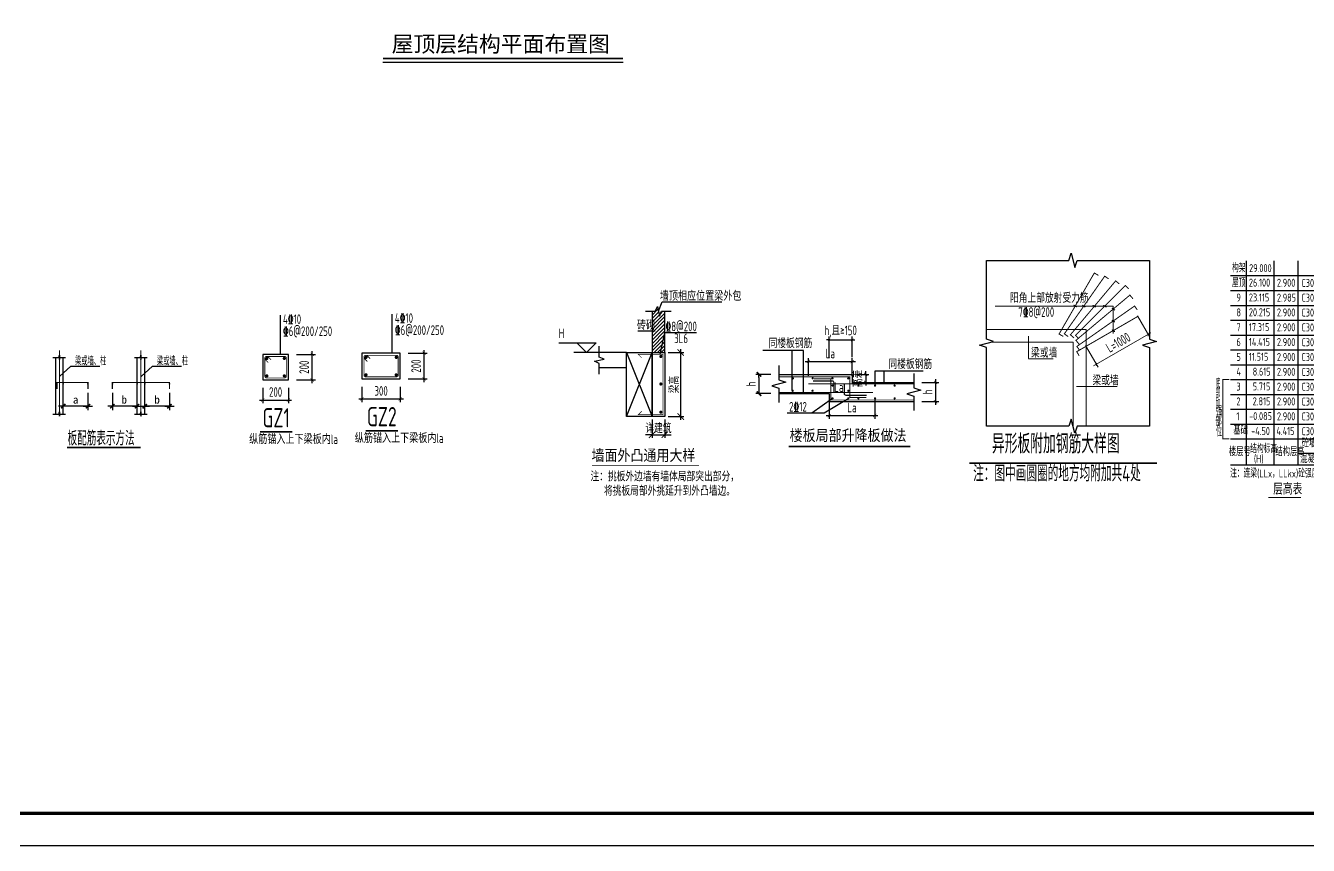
# Model space of a CAD drawing. Extents: x 826826 to 1642106, y -156213 to 399140.
# Drawn here: x 1295070 to 1335154, y -49264 to -23656 of the extents above; entities that cross this region are included whole.
import ezdxf
from ezdxf.enums import TextEntityAlignment as Align

# ---------------------------------------------------------------- set-up
doc = ezdxf.new("R2010")
doc.units = 0
doc.header["$LTSCALE"] = 1000
doc.linetypes.add('DOTE', pattern=[2.42, 2, -0.2, 0.02, -0.2])
doc.layers.get('0').update_dxf_attribs({"linetype": 'CONTINUOUS'})
doc.layers.get('DEFPOINTS').update_dxf_attribs({"linetype": 'CONTINUOUS'})
for name, color, linetype, lineweight in [('+公共字体', 7, 'CONTINUOUS', 20), ('+图名', 243, 'CONTINUOUS', 20), ('+混凝土墙', 3, 'CONTINUOUS', 20), ('7549', 9, 'CONTINUOUS', 18), ('DOTE', 251, 'DOTE', 9), ('Z-详图标注', 3, 'CONTINUOUS', 18), ('查找字符', 1, 'CONTINUOUS', 18)]:
    doc.layers.add(name, color=color, linetype=linetype, lineweight=lineweight)
for name, color, linetype in [('-TK', 7, 'CONTINUOUS'), ('DIM', 2, 'CONTINUOUS'), ('FLOOR_UP_REIN', 13, 'CONTINUOUS'), ('GJ', 5, 'CONTINUOUS'), ('LINK', 6, 'CONTINUOUS'), ('OUTLINE', 2, 'CONTINUOUS'), ('REIN', 6, 'CONTINUOUS'), ('S-0-TEXT', 7, 'CONTINUOUS'), ('S-B表格', 2, 'CONTINUOUS'), ('S-DETLCW-LINE1-pdx', 7, 'CONTINUOUS'), ('S-DETLCW-TEXT', 7, 'CONTINUOUS'), ('S-DETLS-HATCH', 251, 'CONTINUOUS'), ('S-DETLS-TEXT', 7, 'CONTINUOUS'), ('S-X详图实线', 4, 'CONTINUOUS'), ('S-X详图标注', 3, 'CONTINUOUS'), ('S-X详图钢筋', 6, 'CONTINUOUS'), ('S-大样-砼线', 7, 'CONTINUOUS'), ('S-引出线', 40, 'CONTINUOUS'), ('S-文字', 7, 'CONTINUOUS'), ('TEXT', 2, 'CONTINUOUS'), ('THIN', 7, 'CONTINUOUS'), ('大样线', 40, 'CONTINUOUS'), ('悬梁', 4, 'CONTINUOUS'), ('空调洞口标注', 130, 'CONTINUOUS'), ('说明文字', 7, 'CONTINUOUS')]:
    doc.layers.add(name, color=color, linetype=linetype)
doc.styles.add('-宋体', font='', dxfattribs={"width": 0.7, "height": 300, "bigfont": '宋体.TTF'})
doc.styles.add('10', font='', dxfattribs={"width": 0.7, "height": 300})
doc.styles.add('BW_Rein', font='Tssdeng.shx', dxfattribs={"width": 0.7, "bigfont": 'hztxt.shx'})
doc.styles.add('hzst', font='', dxfattribs={"width": 0.7})
doc.styles.add('TSSD_DIMENSION', font='Tssdeng.shx', dxfattribs={"width": 0.7, "bigfont": 'tssdchn.shx'})
doc.styles.add('TSSD_Label', font='Tssdeng.shx', dxfattribs={"width": 0.7, "bigfont": 'hztxt.shx'})
doc.styles.add('TSSD_Norm', font='Tssdeng.shx', dxfattribs={"bigfont": 'tssdchn.shx'})
doc.styles.add('TSSD_REIN', font='tssdeng.shx', dxfattribs={"width": 0.7, "height": 300, "bigfont": 'tssdchn.shx'})
doc.styles.get('-宋体').set_extended_font_data('SimSun')
doc.styles.get('10').set_extended_font_data('SimSun')
doc.styles.get('hzst').set_extended_font_data('SimSun')
doc.dimstyles.new('25-100', dxfattribs={"dimscale": 100, "dimtxt": 3, "dimasz": 2, "dimexe": 1, "dimexo": 1, "dimgap": 0.5, "dimtad": 1, "dimdec": 0, "dimlfac": 0.25, "dimdsep": 46, "dimtxsty": 'TSSD_REIN', "dimblk1": 'ARCHTICK', "dimblk2": 'ARCHTICK', "dimsah": 1, "dimcen": 2.5, "dimdle": 1, "dimclrd": 256, "dimclre": 256, "dimclrt": 7, "dimadec": 0, "dimazin": 0, "dimtfac": 1, "dimtdec": 0, "dimtix": 1, "dimtmove": 2, "dimatfit": 3, "dimldrblk": 'ARCHTICK', "dimfxl": 0, "dimtolj": 1, "dimtzin": 0, "dimlwd": -1, "dimlwe": -1, "dimarcsym": 0})
doc.dimstyles.new('TSSD_100_100$0', dxfattribs={"dimtxt": 300, "dimasz": 80, "dimexe": 100, "dimexo": 250, "dimgap": 100, "dimtad": 1, "dimdec": 0, "dimzin": 0, "dimdsep": 46, "dimtxsty": 'TSSD_DIMENSION', "dimblk": 'ARCHTICK', "dimcen": 0, "dimdle": 100, "dimclrd": 3, "dimclre": 3, "dimclrt": 7, "dimadec": 0, "dimazin": 0, "dimtfac": 1, "dimtdec": 0, "dimtix": 1, "dimtmove": 2, "dimatfit": 3, "dimldrblk": 'ARCHTICK', "dimfxl": 0, "dimtolj": 1, "dimtzin": 0, "dimarcsym": 0})
doc.dimstyles.new('TSSD_20_100', dxfattribs={"dimtxt": 300, "dimasz": 100, "dimexe": 100, "dimexo": 250, "dimgap": 100, "dimtad": 1, "dimdec": 0, "dimlfac": 0.2, "dimzin": 0, "dimdsep": 46, "dimtxsty": 'TSSD_DIMENSION', "dimblk": 'ARCHTICK', "dimcen": 0, "dimdle": 100, "dimclrt": 7, "dimadec": 0, "dimazin": 0, "dimtfac": 1, "dimtdec": 0, "dimtix": 1, "dimtmove": 2, "dimatfit": 3, "dimldrblk": 'ARCHTICK', "dimfxl": 0, "dimtolj": 1, "dimtzin": 0, "dimarcsym": 0})
doc.dimstyles.new('TSSD_25_100', dxfattribs={"dimtxt": 300, "dimasz": 100, "dimexe": 100, "dimexo": 250, "dimgap": 100, "dimtad": 1, "dimdec": 0, "dimlfac": 0.25, "dimzin": 0, "dimdsep": 46, "dimtxsty": 'TSSD_DIMENSION', "dimblk": 'ARCHTICK', "dimcen": 0, "dimdle": 100, "dimclrt": 7, "dimadec": 0, "dimazin": 0, "dimtfac": 1, "dimtdec": 0, "dimtix": 1, "dimtmove": 2, "dimatfit": 3, "dimldrblk": 'ARCHTICK', "dimfxl": 0, "dimtolj": 1, "dimtzin": 0, "dimarcsym": 0})

# ---------------------------------------------------------------- blocks, each defined once
blk = doc.blocks.new('B20200424131938')
at = {"layer": '7549', "const_width": 40}
blk.add_lwpolyline([(417, 3688), (217, 3688), (217, 1834), (417, 1834)], dxfattribs=at)
at = {"layer": 'S-0-TEXT'}
blk.add_lwpolyline([(1641, 0, 27, 27, 0), (2658, 0, 0, 0, 0)], format="xyseb", dxfattribs=at)
at = {"layer": 'S-B表格'}
for p, q in [((952, 1021), (952, 7396)), ((1817, 1021), (1817, 7396)), ((2567, 1021), (2567, 7396)), ((3167, 1385), (3167, 7396)), ((452, 6932), (3167, 6932)), ((452, 6932), (3167, 6932)), ((3167, 6932), (3298, 6932)), ((3167, 6932), (3298, 6932)), ((3167, 6932), (3298, 6932)), ((3731, 6932), (3862, 6932)), ((3731, 6932), (3862, 6932)), ((3731, 6932), (3862, 6932)), ((452, 6469), (3167, 6469)), ((452, 6469), (3167, 6469)), ((3167, 6469), (3298, 6469)), ((3167, 6469), (3298, 6469)), ((3167, 6469), (3298, 6469)), ((3731, 6469), (3862, 6469)), ((3731, 6469), (3862, 6469)), ((3731, 6469), (3862, 6469)), ((452, 6005), (3167, 6005)), ((452, 6005), (3167, 6005)), ((3167, 6005), (3298, 6005)), ((3167, 6005), (3298, 6005)), ((3167, 6005), (3298, 6005)), ((3731, 6005), (3862, 6005)), ((3731, 6005), (3862, 6005)), ((3731, 6005), (3862, 6005)), ((452, 5542), (3167, 5542)), ((452, 5542), (3167, 5542)), ((3167, 5542), (3298, 5542)), ((3167, 5542), (3298, 5542)), ((3167, 5542), (3298, 5542)), ((3731, 5542), (3862, 5542)), ((3731, 5542), (3862, 5542)), ((3731, 5542), (3862, 5542)), ((452, 5078), (3167, 5078)), ((452, 5078), (3167, 5078)), ((3167, 5078), (3298, 5078)), ((3167, 5078), (3298, 5078)), ((3167, 5078), (3298, 5078)), ((3731, 5078), (3862, 5078)), ((3731, 5078), (3862, 5078)), ((3731, 5078), (3862, 5078)), ((452, 4615), (3167, 4615)), ((3167, 4615), (3298, 4615)), ((3731, 4615), (3862, 4615)), ((452, 4151), (3167, 4151)), ((3167, 4151), (3298, 4151)), ((3731, 4151), (3862, 4151)), ((452, 3688), (3167, 3688)), ((3167, 3688), (3298, 3688)), ((3731, 3688), (3862, 3688)), ((452, 3224), (3167, 3224)), ((3167, 3224), (3298, 3224)), ((3731, 3224), (3862, 3224)), ((452, 2761), (3167, 2761)), ((3167, 2761), (3298, 2761)), ((3731, 2761), (3862, 2761)), ((452, 2297), (3167, 2297)), ((3167, 2297), (3298, 2297)), ((3731, 2297), (3862, 2297)), ((452, 1834), (3167, 1834)), ((452, 1834), (3862, 1834)), ((452, 1834), (2854, 1834)), ((452, 1834), (2854, 1834)), ((2567, 1385), (3862, 1385)), ((452, 1021), (3862, 1021))]:
    blk.add_line(p, q, dxfattribs=at)
at = {"style": 'TSSD_REIN'}
for s, width, p, p2 in [('底', 0.535575, (-3, 3408), (134, 3408)), ('部', 0.530918, (-3, 3100), (134, 3100)), ('加', 0.526341, (-3, 2774), (134, 2774))]:
    blk.add_text(s, height=285, dxfattribs=dict(at, width=width)).set_placement(p, p2, align=Align.FIT)
for s, height, width, p in [('强', 285, 0.535575, (-3, 2477)), ('部', 285, 0.535575, (-13, 2146)), ('位', 285, 0.535575, (-3, 1820)), ('砼墙', 250, 0.7, (2681, 1495)), ('梁、板', 250, 0.7, (3279, 1495))]:
    blk.add_text(s, height=height, dxfattribs=dict(at, width=width)).set_placement(p, align=Align.BOTTOM_LEFT)
for s, width, p in [('结构标高', 0.65, (1070, 1392)), ('楼层号', 0.7, (405, 1299)), ('(H)', 0.65, (1188, 1086)), ('结构层高', 0.7, (1860, 1299)), ('混凝土强度等级', 0.7, (2629, 1080))]:
    blk.add_text(s, height=250, dxfattribs=dict(at, width=width)).set_placement(p)
at = {"layer": 'S-0-TEXT', "style": 'TSSD_REIN', "width": 0.7}
blk.add_text('层高表', height=360, dxfattribs=at).set_placement((1790, 90))
at = {"layer": 'S-B表格', "style": 'TSSD_REIN'}
for s, width, p in [('构架', 0.65, (503, 7039)), ('29.000', 0.7, (1039, 7042)), ('屋顶', 0.65, (503, 6575)), ('26.100', 0.7, (1031, 6590)), ('2.900', 0.7, (1907, 6585)), ('C30', 0.7, (2675, 6581)), ('C30', 0.65, (3345, 6804)), ('C30', 0.65, (3345, 6341)), ('9', 0.7, (642, 6123)), ('23.115', 0.7, (1031, 6126)), ('2.985', 0.7, (1907, 6121)), ('C30', 0.7, (2675, 6118)), ('C30', 0.65, (3345, 5877)), ('8', 0.7, (642, 5660)), ('20.215', 0.7, (1031, 5663)), ('2.900', 0.7, (1907, 5658)), ('C30', 0.7, (2675, 5654)), ('C30', 0.65, (3345, 5414)), ('7', 0.7, (642, 5196)), ('17.315', 0.7, (1031, 5199)), ('2.900', 0.7, (1907, 5194)), ('C30', 0.7, (2675, 5191)), ('6', 0.7, (642, 4733)), ('14.415', 0.7, (1031, 4736)), ('2.900', 0.7, (1907, 4731)), ('C30', 0.7, (2675, 4727)), ('C30', 0.65, (3345, 4950)), ('5', 0.7, (642, 4269)), ('11.515', 0.7, (1031, 4272)), ('2.900', 0.7, (1907, 4267)), ('C30', 0.7, (2675, 4264)), ('C30', 0.65, (3345, 4487)), ('4', 0.7, (642, 3806)), ('8.615', 0.7, (1150, 3809)), ('2.900', 0.7, (1907, 3804)), ('C30', 0.7, (2675, 3800)), ('C30', 0.65, (3345, 4023)), ('C30', 0.65, (3345, 3560)), ('3', 0.7, (642, 3342)), ('5.715', 0.7, (1150, 3345)), ('2.900', 0.7, (1907, 3340)), ('C30', 0.7, (2675, 3337)), ('C30', 0.65, (3345, 3096)), ('2', 0.7, (642, 2879)), ('2.815', 0.7, (1150, 2882)), ('2.900', 0.7, (1907, 2877)), ('C30', 0.7, (2675, 2873)), ('C30', 0.65, (3345, 2633)), ('1', 0.7, (642, 2415)), ('-0.085', 0.7, (1038, 2418)), ('2.900', 0.7, (1907, 2413)), ('C30', 0.7, (2675, 2410)), ('C30', 0.65, (3345, 2169)), ('基础', 0.7, (545, 1974)), ('-4.50', 0.7, (1103, 1955)), ('4.415', 0.7, (1891, 1955)), ('C30', 0.7, (2675, 1946))]:
    blk.add_text(s, height=250, dxfattribs=dict(at, width=width)).set_placement(p)
at = {"layer": 'TEXT', "style": 'TSSD_REIN', "width": 0.65}
blk.add_text('注：连梁(LLx，LLkx)砼强度同剪力墙', height=250, dxfattribs=at).set_placement((443, 627))
blk = doc.blocks.new('_DIMX')
blk.add_line((-150, 0), (150, 0))
at = {"const_width": 50}
blk.add_lwpolyline([(-70, -70), (70, 70)], dxfattribs=at)
blk = doc.blocks.new('A$C1DDD5A89')
at = {"color": 6, "const_width": 50}
blk.add_lwpolyline([(439, 25), (2741, 25)], dxfattribs=at)
at = {"layer": 'DOTE', "color": 8, "linetype": 'DOTE'}
for p, q in [((202, 3054), (202, 888)), ((2750, 3054), (2750, 888))]:
    blk.add_line(p, q, dxfattribs=at)
at = {"layer": 'GJ'}
blk.add_point((1858, 2022), dxfattribs=at)
at = {"layer": 'REIN', "color": 1, "const_width": 40}
for points in [[(129, 1860), (129, 2059), (1095, 2059), (1095, 1860)], [(1858, 1860), (1858, 2059), (3643, 2059), (3643, 1860)]]:
    blk.add_lwpolyline(points, dxfattribs=at)
at = {"layer": '大样线'}
for p, q in [((0, 2837), (188, 2837)), ((81, 2837), (81, 1066)), ((188, 2837), (202, 2909)), ((202, 2909), (202, 2778)), ((202, 2778), (217, 2837)), ((217, 2837), (395, 2837)), ((2548, 2837), (2736, 2837)), ((2736, 2837), (2751, 2909)), ((2751, 2909), (2751, 2778)), ((2751, 2778), (2766, 2837)), ((2766, 2837), (2943, 2837)), ((202, 2247), (556, 2571)), ((556, 2571), (1467, 2571)), ((2758, 2247), (3112, 2571)), ((3112, 2571), (4023, 2571)), ((0, 1066), (188, 1066)), ((188, 1066), (202, 1138)), ((202, 1138), (202, 1006)), ((202, 1006), (217, 1066)), ((217, 1066), (395, 1066)), ((2548, 1066), (2736, 1066)), ((2736, 1066), (2751, 1138)), ((2751, 1138), (2751, 1006)), ((2751, 1006), (2766, 1066)), ((2766, 1066), (2943, 1066))]:
    blk.add_line(p, q, dxfattribs=at)
at = {"layer": '大样线', "linetype": 'ByBlock'}
for p, q in [((323, 1066), (323, 2837)), ((2630, 1066), (2630, 2837)), ((2871, 1066), (2871, 2837))]:
    blk.add_line(p, q, dxfattribs=at)
at = {"layer": '大样线', "color": 0, "linetype": 'ByBlock'}
for p in [(323, 2022), (1095, 2022), (2630, 2022), (2871, 2022), (3643, 2022), (202, 1319)]:
    blk.add_point(p, dxfattribs=at)
at = {"layer": '空调洞口标注'}
for p, q in [((1095, 1732), (1095, 1190)), ((1858, 1732), (1858, 1190)), ((3643, 1732), (3643, 1190)), ((1094, 1319), (203, 1319)), ((2629, 1319), (1859, 1319)), ((3642, 1319), (2872, 1319))]:
    blk.add_line(p, q, dxfattribs=at)
blk.add_point((1858, 1319), dxfattribs=at)
at = {"layer": '空调洞口标注', "color": 0, "linetype": 'ByBlock'}
blk.add_point((2871, 1319), dxfattribs=at)
at = {"layer": '空调洞口标注', "xscale": 0.9649999998509884, "yscale": 0.9649999998509884, "zscale": 0.965, "rotation": 180}
for p in [(323, 1319), (1858, 1319)]:
    blk.add_blockref('_DIMX', p, dxfattribs=at)
at = {"layer": '空调洞口标注', "xscale": 0.9649999998509884, "yscale": 0.9649999998509884, "zscale": 0.965}
for p in [(1095, 1319), (2630, 1319), (2872, 1319), (3643, 1319)]:
    blk.add_blockref('_DIMX', p, dxfattribs=at)
at = {"layer": '空调洞口标注', "style": '10'}
for s, p in [('b', (2231, 1523)), ('b', (3257, 1523)), ('a', (709, 1523))]:
    blk.add_text(s, height=250, dxfattribs=at).set_placement(p, align=Align.MIDDLE_CENTER)
at = {"layer": '说明文字'}
for s, height, style, width, p in [('梁或墙、柱', 250, 'TSSD_REIN', 0.6, (693, 2596)), ('梁或墙、柱', 250, 'TSSD_REIN', 0.6, (3249, 2596)), ('板配筋表示方法', 450, 'TSSD_DIMENSION', 0.7, (459, 91))]:
    blk.add_text(s, height=height, dxfattribs=dict(at, style=style, width=width)).set_placement(p)
blk = doc.blocks.new('_ArchTick')
at = {"color": 0, "linetype": 'ByBlock', "const_width": 0.15}
blk.add_lwpolyline([(-0.5, -0.5), (0.5, 0.5)], dxfattribs=at)
blk = doc.blocks.new('*D24')
at = {"layer": 'DEFPOINTS', "color": 0}
for p in [(15039, 226788), (15039, 226538), (15580, 226538)]:
    blk.add_point(p, dxfattribs=at)
at = {"layer": 'S-X详图标注', "color": 0, "lineweight": -2}
for p, q in [((15580, 226788), (15580, 226888)), ((15289, 226788), (15680, 226788)), ((15289, 226538), (15680, 226538)), ((15580, 226788), (15580, 226538)), ((15580, 226538), (15580, 226438))]:
    blk.add_line(p, q, dxfattribs=at)
at = {"layer": 'S-X详图标注', "color": 0, "lineweight": -2, "xscale": 100, "yscale": 100, "zscale": 100}
for p, rotation in [((15580, 226788), 270), ((15580, 226538), 90)]:
    blk.add_blockref('_ArchTick', p, dxfattribs=dict(at, rotation=rotation))
at = {"layer": 'S-X详图标注', "color": 7, "insert": (15330, 226663), "char_height": 300, "attachment_point": 5, "rotation": 90, "style": 'TSSD_DIMENSION'}
blk.add_mtext('\\A1;高差', dxfattribs=at)
blk = doc.blocks.new('ArchTick')
at = {"color": 0, "linetype": 'ByBlock', "lineweight": -2, "const_width": 0.075}
blk.add_lwpolyline([(-0.25, -0.25), (0.25, 0.25)], dxfattribs=at)
blk = doc.blocks.new('_tsdbk')
blk.add_line((-1, 0), (0, 0))
at = {"const_width": 0.5}
blk.add_lwpolyline([(-0.7, -0.7), (0.7, 0.7)], dxfattribs=at)
blk = doc.blocks.new('*D25')
at = {"layer": 'DEFPOINTS', "color": 0}
for p in [(12868, 226788), (12244, 226188), (12868, 226188)]:
    blk.add_point(p, dxfattribs=at)
at = {"layer": 'S-X详图标注', "color": 0, "lineweight": -2}
for p, q in [((12618, 226788), (12144, 226788)), ((12244, 226688), (12244, 226288)), ((12618, 226188), (12144, 226188))]:
    blk.add_line(p, q, dxfattribs=at)
at = {"layer": 'S-X详图标注', "color": 0, "lineweight": -2, "xscale": 100, "yscale": 100, "zscale": 100}
for p, rotation in [((12244, 226788), 90), ((12244, 226188), 270)]:
    blk.add_blockref('_tsdbk', p, dxfattribs=dict(at, rotation=rotation))
at = {"layer": 'S-X详图标注', "color": 7, "insert": (11994, 226488), "char_height": 300, "attachment_point": 5, "rotation": 90, "style": 'TSSD_DIMENSION'}
blk.add_mtext('\\A1;h', dxfattribs=at)
blk = doc.blocks.new('*D26')
at = {"layer": 'DEFPOINTS', "color": 0}
for p in [(17083, 226538), (17083, 225938), (17763, 225938)]:
    blk.add_point(p, dxfattribs=at)
at = {"layer": 'S-X详图标注', "color": 0, "lineweight": -2}
for p, q in [((17333, 226538), (17863, 226538)), ((17763, 226638), (17763, 225838)), ((17333, 225938), (17863, 225938))]:
    blk.add_line(p, q, dxfattribs=at)
at = {"layer": 'S-X详图标注', "color": 0, "lineweight": -2, "xscale": 100, "yscale": 100, "zscale": 100}
for p, rotation in [((17763, 226538), 90), ((17763, 225938), 270)]:
    blk.add_blockref('_ArchTick', p, dxfattribs=dict(at, rotation=rotation))
at = {"layer": 'S-X详图标注', "color": 7, "insert": (17513, 226238), "char_height": 300, "attachment_point": 5, "rotation": 90, "style": 'TSSD_DIMENSION'}
blk.add_mtext('\\A1;h', dxfattribs=at)
blk = doc.blocks.new('*D27')
at = {"layer": 'DEFPOINTS', "color": 0}
for p in [(15159, 227867), (14439, 227080), (15159, 227080)]:
    blk.add_point(p, dxfattribs=at)
at = {"layer": 'S-X详图标注', "color": 3, "lineweight": -2}
for p, q in [((14439, 227867), (14359, 227867)), ((14439, 227330), (14439, 227967)), ((14439, 227867), (15159, 227867)), ((15159, 227330), (15159, 227967)), ((15159, 227867), (15239, 227867))]:
    blk.add_line(p, q, dxfattribs=at)
at = {"layer": 'S-X详图标注', "color": 3, "lineweight": -2, "xscale": 80, "yscale": 80, "zscale": 80}
blk.add_blockref('_ArchTick', (14439, 227867), dxfattribs=at)
at = {"layer": 'S-X详图标注', "color": 3, "lineweight": -2, "xscale": 80, "yscale": 80, "zscale": 80, "rotation": 180}
blk.add_blockref('_ArchTick', (15159, 227867), dxfattribs=at)
at = {"layer": 'S-X详图标注', "color": 7, "insert": (14799, 228128), "char_height": 300, "attachment_point": 5, "style": 'TSSD_DIMENSION'}
blk.add_mtext('\\A1;h,且≥150', dxfattribs=at)
blk = doc.blocks.new('*D28')
at = {"layer": 'DEFPOINTS', "color": 0}
for p in [(15159, 227192), (13789, 226489), (15159, 226489)]:
    blk.add_point(p, dxfattribs=at)
at = {"layer": 'S-X详图标注', "color": 0, "lineweight": -2}
for p, q in [((13789, 226739), (13789, 227292)), ((15159, 226739), (15159, 227292)), ((13689, 227192), (15259, 227192))]:
    blk.add_line(p, q, dxfattribs=at)
at = {"layer": 'S-X详图标注', "color": 0, "lineweight": -2, "xscale": 100, "yscale": 100, "zscale": 100, "rotation": 180}
blk.add_blockref('_ArchTick', (13789, 227192), dxfattribs=at)
at = {"layer": 'S-X详图标注', "color": 0, "lineweight": -2, "xscale": 100, "yscale": 100, "zscale": 100}
blk.add_blockref('_ArchTick', (15159, 227192), dxfattribs=at)
at = {"layer": 'S-X详图标注', "color": 7, "insert": (14474, 227442), "char_height": 300, "attachment_point": 5, "style": 'TSSD_DIMENSION'}
blk.add_mtext('\\A1;La', dxfattribs=at)
blk = doc.blocks.new('*D29')
at = {"layer": 'DEFPOINTS', "color": 0}
for p in [(14439, 226188), (15861, 226306), (15861, 225502)]:
    blk.add_point(p, dxfattribs=at)
at = {"layer": 'S-X详图标注', "color": 0, "lineweight": -2}
for p, q in [((14439, 225938), (14439, 225402)), ((15861, 226056), (15861, 225402)), ((14339, 225502), (15961, 225502))]:
    blk.add_line(p, q, dxfattribs=at)
at = {"layer": 'S-X详图标注', "color": 0, "lineweight": -2, "xscale": 100, "yscale": 100, "zscale": 100, "rotation": 180}
blk.add_blockref('_ArchTick', (14439, 225502), dxfattribs=at)
at = {"layer": 'S-X详图标注', "color": 0, "lineweight": -2, "xscale": 100, "yscale": 100, "zscale": 100}
blk.add_blockref('_ArchTick', (15861, 225502), dxfattribs=at)
at = {"layer": 'S-X详图标注', "color": 7, "insert": (15150, 225752), "char_height": 300, "attachment_point": 5, "style": 'TSSD_DIMENSION'}
blk.add_mtext('\\A1;La', dxfattribs=at)
blk = doc.blocks.new('*D31')
at = {"layer": 'DEFPOINTS', "color": 0}
for p in [(30394, 226071), (30794, 226071), (30794, 225492)]:
    blk.add_point(p, dxfattribs=at)
at = {"layer": 'S-X详图标注'}
for p, q in [((30394, 225971), (30394, 225392)), ((30794, 225971), (30794, 225392)), ((30394, 225492), (30194, 225492)), ((30394, 225492), (30794, 225492)), ((30794, 225492), (30994, 225492))]:
    blk.add_line(p, q, dxfattribs=at)
at = {"layer": 'S-X详图标注', "xscale": 200, "yscale": 200, "zscale": 200}
blk.add_blockref('_ArchTick', (30394, 225492), dxfattribs=at)
at = {"layer": 'S-X详图标注', "xscale": 200, "yscale": 200, "zscale": 200, "rotation": 180}
blk.add_blockref('_ArchTick', (30794, 225492), dxfattribs=at)
at = {"layer": 'S-X详图标注', "color": 7, "insert": (30594, 225692), "char_height": 300, "attachment_point": 5, "style": 'TSSD_REIN'}
blk.add_mtext('\\A1;详建筑', dxfattribs=at)
blk = doc.blocks.new('*D32')
at = {"layer": 'DEFPOINTS', "color": 0}
for p in [(30794, 228060), (31291, 228060), (30794, 226060)]:
    blk.add_point(p, dxfattribs=at)
at = {"layer": 'S-X详图标注'}
for p, q in [((31291, 225960), (31291, 228160)), ((30894, 228060), (31391, 228060)), ((30894, 226060), (31391, 226060))]:
    blk.add_line(p, q, dxfattribs=at)
at = {"layer": 'S-X详图标注', "xscale": 200, "yscale": 200, "zscale": 200}
for p, rotation in [((31291, 228060), 90), ((31291, 226060), 270)]:
    blk.add_blockref('_ArchTick', p, dxfattribs=dict(at, rotation=rotation))
at = {"layer": 'S-X详图标注', "color": 7, "insert": (31091, 227060), "char_height": 300, "attachment_point": 5, "rotation": 90, "style": 'TSSD_REIN'}
blk.add_mtext('\\A1;梁高', dxfattribs=at)
blk = doc.blocks.new('*D855')
at = {"layer": 'DEFPOINTS', "color": 0}
for p in [(1303281, -33926), (1304024, -33926), (1303281, -34726)]:
    blk.add_point(p, dxfattribs=at)
at = {"layer": 'DIM', "color": 0, "lineweight": -2}
for p, q in [((1303531, -33926), (1304124, -33926)), ((1304024, -34826), (1304024, -33826)), ((1303531, -34726), (1304124, -34726))]:
    blk.add_line(p, q, dxfattribs=at)
at = {"layer": 'DIM', "color": 0, "lineweight": -2, "xscale": 100, "yscale": 100, "zscale": 100}
for p, rotation in [((1304024, -33926), 90), ((1304024, -34726), 270)]:
    blk.add_blockref('_ArchTick', p, dxfattribs=dict(at, rotation=rotation))
at = {"layer": 'DIM', "color": 7, "insert": (1303774, -34326), "char_height": 300, "attachment_point": 5, "rotation": 90, "style": 'TSSD_DIMENSION'}
blk.add_mtext('\\A1;200', dxfattribs=at)
blk = doc.blocks.new('*D856')
at = {"layer": 'DEFPOINTS', "color": 0}
for p in [(1302481, -34726), (1303281, -34726), (1303281, -35352)]:
    blk.add_point(p, dxfattribs=at)
at = {"layer": 'DIM', "color": 0, "lineweight": -2}
for p, q in [((1302481, -34976), (1302481, -35452)), ((1303281, -34976), (1303281, -35452)), ((1302381, -35352), (1303381, -35352))]:
    blk.add_line(p, q, dxfattribs=at)
at = {"layer": 'DIM', "color": 0, "lineweight": -2, "xscale": 100, "yscale": 100, "zscale": 100, "rotation": 180}
blk.add_blockref('_ArchTick', (1302481, -35352), dxfattribs=at)
at = {"layer": 'DIM', "color": 0, "lineweight": -2, "xscale": 100, "yscale": 100, "zscale": 100}
blk.add_blockref('_ArchTick', (1303281, -35352), dxfattribs=at)
at = {"layer": 'DIM', "color": 7, "insert": (1302881, -35102), "char_height": 300, "attachment_point": 5, "style": 'TSSD_DIMENSION'}
blk.add_mtext('\\A1;200', dxfattribs=at)
blk = doc.blocks.new('*D2472')
at = {"layer": 'DEFPOINTS', "color": 0}
for p in [(5060, 9464), (3444, 8530), (5522, 8664)]:
    blk.add_point(p, dxfattribs=at)
at = {"layer": 'DIM', "color": 3, "lineweight": -2}
for p, q in [((5185, 9247), (5572, 8577)), ((3819, 7680), (5609, 8714)), ((3569, 8314), (3956, 7644))]:
    blk.add_line(p, q, dxfattribs=at)
at = {"layer": 'DIM', "color": 3, "lineweight": -2, "xscale": 80, "yscale": 80, "zscale": 80}
for p, rotation in [((5522, 8664), 29.99999999994698), ((3906, 7730), 209.999999999947)]:
    blk.add_blockref('_ArchTick', p, dxfattribs=dict(at, rotation=rotation))
at = {"layer": 'DIM', "color": 7, "insert": (4589, 8413), "char_height": 300, "attachment_point": 5, "rotation": 30, "style": 'TSSD_DIMENSION'}
blk.add_mtext('\\A1;L=1000', dxfattribs=at)
blk = doc.blocks.new('*D1118')
at = {"layer": 'DEFPOINTS', "color": 0}
for p in [(1306778, -33891), (1307521, -33891), (1306778, -34691)]:
    blk.add_point(p, dxfattribs=at)
at = {"layer": 'DIM', "color": 0, "lineweight": -2}
for p, q in [((1307028, -33891), (1307621, -33891)), ((1307521, -34791), (1307521, -33791)), ((1307028, -34691), (1307621, -34691))]:
    blk.add_line(p, q, dxfattribs=at)
at = {"layer": 'DIM', "color": 0, "lineweight": -2, "xscale": 100, "yscale": 100, "zscale": 100}
for p, rotation in [((1307521, -33891), 90), ((1307521, -34691), 270)]:
    blk.add_blockref('_ArchTick', p, dxfattribs=dict(at, rotation=rotation))
at = {"layer": 'DIM', "color": 7, "insert": (1307271, -34291), "char_height": 300, "attachment_point": 5, "rotation": 90, "style": 'TSSD_DIMENSION'}
blk.add_mtext('\\A1;200', dxfattribs=at)
blk = doc.blocks.new('*D1119')
at = {"layer": 'DEFPOINTS', "color": 0}
for p in [(1305578, -34691), (1306778, -34691), (1306778, -35318)]:
    blk.add_point(p, dxfattribs=at)
at = {"layer": 'DIM', "color": 0, "lineweight": -2}
for p, q in [((1305578, -34941), (1305578, -35418)), ((1306778, -34941), (1306778, -35418)), ((1305478, -35318), (1306878, -35318))]:
    blk.add_line(p, q, dxfattribs=at)
at = {"layer": 'DIM', "color": 0, "lineweight": -2, "xscale": 100, "yscale": 100, "zscale": 100, "rotation": 180}
blk.add_blockref('_ArchTick', (1305578, -35318), dxfattribs=at)
at = {"layer": 'DIM', "color": 0, "lineweight": -2, "xscale": 100, "yscale": 100, "zscale": 100}
blk.add_blockref('_ArchTick', (1306778, -35318), dxfattribs=at)
at = {"layer": 'DIM', "color": 7, "insert": (1306178, -35068), "char_height": 300, "attachment_point": 5, "style": 'TSSD_DIMENSION'}
blk.add_mtext('\\A1;300', dxfattribs=at)
blk = doc.blocks.new('A1')
blk.add_lwpolyline([(0, 59400), (0, 0), (84100, 0), (84100, 59400)], close=True)
at = {"const_width": 100}
blk.add_lwpolyline([(2500, 58400), (2500, 1000), (83100, 1000), (83100, 58400)], close=True, dxfattribs=at)
blk = doc.blocks.new('20210306.16463091')
at = {"layer": 'S-DETLS-TEXT', "const_width": 50}
blk.add_lwpolyline([(1330.2, 0), (5133.9, 0)], dxfattribs=at)
at = {"layer": 'S-X详图实线', "linetype": 'ByBlock'}
for points in [[(1023.9, 2251.8), (3314.8, 2251.8), (3314.8, 2001.8), (5238.7, 2001.8)], [(1023.9, 1651.8), (2594.8, 1651.8), (2594.8, 1401.8), (5238.7, 1401.8)]]:
    blk.add_lwpolyline(points, dxfattribs=at)
at = {"layer": 'S-X详图标注', "linetype": 'ByBlock'}
for points in [[(1786.5, 1689.3), (1786.5, 2997.1), (520.6, 2997.1)], [(1442.5, 1753.1), (1442.5, 2997.1), (676.7, 2997.1)], [(4027.7, 1919.3), (4027.7, 2357.9), (5495.2, 2357.9)], [(4310.8, 1952.4), (4310.8, 2357.9), (5529.3, 2357.9)], [(3208.2, 1502.9), (2435.2, 1044.4), (1285.7, 1044.4)], [(2696.3, 1501.8), (2050.4, 1044.4)]]:
    blk.add_lwpolyline(points, dxfattribs=at)
at = {"layer": 'S-X详图标注'}
for points in [[(2094.8, 2053), (2684.6, 2053, -0.4142136), (2734.6, 2003), (2734.6, 1689.3)], [(3059.9, 1964.4), (3059.9, 1656.2, 0.4142136), (3109.9, 1606.2), (3763.5, 1606.2)]]:
    blk.add_lwpolyline(points, format="xyb", dxfattribs=at)
at = {"layer": 'S-X详图钢筋', "linetype": 'ByBlock', "const_width": 30}
for points in [[(1023.9, 2178.2), (3241, 2178.2), (3241, 1531.8), (3756, 1531.8)], [(5238.7, 1451), (2646.3, 1451), (2646.3, 2110.6), (2118.4, 2110.6)], [(1023.9, 1689.3), (3962.9, 1689.3)], [(1944.7, 1952.4), (5238.7, 1952.4)]]:
    blk.add_lwpolyline(points, dxfattribs=at)
at = {"layer": 'S-X详图钢筋', "const_width": 35}
for points in [[(1441.9, 2125.6, 1), (1476.9, 2125.6, 1)], [(2062.1, 2127.5, 1), (2097.1, 2127.5, 1)], [(2679.7, 2127.5, 1), (2714.7, 2127.5, 1)], [(3171.7, 2126, 1), (3206.7, 2126, 1)], [(1435.6, 1739.2, 1), (1470.6, 1739.2, 1)], [(2055.9, 1741.1, 1), (2090.9, 1741.1, 1)], [(2680.4, 1901.9, 1), (2715.4, 1901.9, 1)], [(3173.8, 1739.3, 1), (3208.8, 1739.3, 1)], [(3488, 1901.8, 1), (3523, 1901.8, 1)], [(4010.2, 1901.8, 1), (4045.2, 1901.8, 1)], [(4621.3, 1901.8, 1), (4656.3, 1901.8, 1)], [(2680.7, 1501.8, 1), (2715.7, 1501.8, 1)], [(3173.2, 1502.9, 1), (3208.2, 1502.9, 1)], [(3488.2, 1500.8, 1), (3523.2, 1500.8, 1)], [(4010.4, 1500.8, 1), (4045.4, 1500.8, 1)], [(4621.5, 1500.8, 1), (4656.5, 1500.8, 1)]]:
    blk.add_lwpolyline(points, format="xyb", close=True, dxfattribs=at)
at = {"layer": 'THIN'}
for points in [[(1023.9, 2531.8), (1023.9, 2081.8), (1243.9, 2011.8), (803.9, 1891.8), (1023.9, 1821.8), (1023.9, 1371.8)], [(5238.7, 2281.8), (5238.7, 1831.8), (5458.7, 1761.8), (5018.7, 1641.8), (5238.7, 1571.8), (5238.7, 1121.8)]]:
    blk.add_lwpolyline(points, dxfattribs=at)
at = {"layer": 'S-DETLCW-TEXT', "style": 'hzst', "width": 0.85}
blk.add_text('楼板局部升降板做法', height=350, dxfattribs=at).set_placement((1357.9, 173.9))
at = {"layer": 'S-X详图标注', "color": 7, "insert": (2898.8, 1855.6), "char_height": 300, "attachment_point": 5, "style": 'TSSD_REIN'}
blk.add_mtext('\\A1;La', dxfattribs=at)
at = {"layer": 'TEXT', "style": 'TSSD_REIN', "width": 0.7}
for s, p in [('同楼板钢筋', (700.4, 3072.4)), ('同楼板钢筋', (4446.4, 2423.2)), ('2%%13212', (1341.1, 1090.9))]:
    blk.add_text(s, height=300, dxfattribs=at).set_placement(p)
at = {"layer": 'S-X详图标注'}
dim = blk.add_linear_dim(base=(3314.8, 3330), p1=(2594.8, 2543.3), p2=(3314.8, 2543.3), text='h,且≥150', dimstyle='TSSD_100_100$0', dxfattribs=at)
dim.commit()
dim.dimension.update_dxf_attribs({"geometry": '*D27', "text_midpoint": (2954.8, 3591.5), "insert": (-11844.2, -224536.6)})
for base, p1, p2, override, picture, middle in [((3314.8, 2655.7), (1944.7, 1952.4), (3314.8, 1952.4), {"dimasz": 100, "dimblk1": 'ArchTick', "dimblk2": 'ArchTick', "dimclrd": 0, "dimclre": 0}, '*D28', (2629.7, 2905.7)), ((4016.4, 965.4), (2594.8, 1651.8), (4016.4, 1769), {"dimtxt": 300, "dimasz": 100, "dimblk1": 'ArchTick', "dimblk2": 'ArchTick', "dimclrd": 0, "dimclre": 0}, '*D29', (3305.6, 1215.4))]:
    dim = blk.add_linear_dim(base=base, p1=p1, p2=p2, text='La', dimstyle='TSSD_100_100$0', override=override, dxfattribs=at)
    dim.commit()
    dim.dimension.update_dxf_attribs({"geometry": picture, "text_midpoint": middle, "insert": (-11844.2, -224536.6)})
for base, p1, p2, text, picture, middle in [((3735.8, 2001.8), (3194.8, 2251.8), (3194.8, 2001.8), '高差', '*D24', (3485.8, 2126.8)), ((5919.1, 1401.8), (5238.7, 2001.8), (5238.7, 1401.8), 'h', '*D26', (5669.1, 1701.8))]:
    dim = blk.add_linear_dim(base=base, p1=p1, p2=p2, angle=90, text=text, dimstyle='TSSD_100_100$0', override={"dimtxt": 300, "dimasz": 100, "dimblk1": 'ArchTick', "dimblk2": 'ArchTick', "dimclrd": 0, "dimclre": 0}, dxfattribs=at)
    dim.commit()
    dim.dimension.update_dxf_attribs({"geometry": picture, "text_midpoint": middle, "insert": (-11844.2, -224536.6)})
dim = blk.add_linear_dim(base=(400, 1651.8), p1=(1023.9, 2251.8), p2=(1023.9, 1651.8), angle=90, text='h', dimstyle='TSSD_20_100', dxfattribs=at)
dim.commit()
dim.dimension.update_dxf_attribs({"geometry": '*D25', "text_midpoint": (150, 1951.8), "insert": (-11844.2, -224536.6)})
blk = doc.blocks.new('20210306.16465652')
at = {"layer": 'S-DETLS-HATCH'}
h = blk.add_hatch(dxfattribs=at)
h.set_pattern_fill('ANSI31', color=256, scale=25)
h.set_pattern_definition([(45, (-250051.66, 573697.02), (-56.126601, 56.126601), [])])
h.paths.add_polyline_path([(3315.4, 5761.9), (3215.4, 5761.9), (3145.4, 5611.9), (3085.4, 5911.9), (3015.4, 5761.9), (2915.4, 5761.9), (2915.4, 4472.4), (3315.4, 4472.4)])
at = {"layer": 'S-DETLCW-LINE1-pdx'}
for points in [[(2715.4, 5761.9), (3015.4, 5761.9), (3085.4, 5911.9), (3145.4, 5611.9), (3215.4, 5761.9), (3515.4, 5761.9)], [(1268.2, 3792.4), (1268.2, 4132.4), (1118.2, 4202.4), (1418.2, 4262.4), (1268.2, 4332.4), (1268.2, 4672.4)]]:
    blk.add_lwpolyline(points, dxfattribs=at)
at = {"layer": 'S-DETLCW-TEXT', "const_width": 30}
blk.add_lwpolyline([(4388.8, 937.6), (1041.9, 937.6)], dxfattribs=at)
at = {"layer": 'S-DETLS-TEXT'}
blk.add_line((3009.8, 5139.7), (2467.6, 5139.7), dxfattribs=at)
for points in [[(3115.4, 5761.9), (3233, 6051.8), (5095.2, 6051.8)], [(3165.2, 4412.4), (3315.4, 5101.5), (4302.7, 5101.5)]]:
    blk.add_lwpolyline(points, dxfattribs=at)
at = {"layer": 'S-X详图实线'}
for p, q in [((2115.4, 4472.4), (1268.2, 4472.4)), ((2115.4, 4472.4), (2915.4, 2472.4)), ((2115.4, 2472.4), (2915.4, 4472.4)), ((2115.4, 3992.4), (1268.2, 3992.4))]:
    blk.add_line(p, q, dxfattribs=at)
blk.add_lwpolyline([(2915.4, 5761.9), (2915.4, 4472.4), (3315.4, 4472.4), (3315.4, 5761.9)], dxfattribs=at)
for points in [[(2115.4, 4472.4), (2915.4, 4472.4), (2915.4, 2472.4), (2115.4, 2472.4)], [(2915.4, 4472.4), (3315.4, 4472.4), (3315.4, 2472.4), (2915.4, 2472.4)]]:
    blk.add_lwpolyline(points, close=True, dxfattribs=at)
at = {"layer": 'S-X详图标注'}
blk.add_line((1268.2, 4472.4), (468.4, 4472.4), dxfattribs=at)
blk.add_lwpolyline([(0, 4772.4), (1168.3, 4772.4), (868.3, 4472.4), (568.3, 4772.4)], dxfattribs=at)
at = {"layer": 'S-X详图钢筋', "const_width": 20}
blk.add_lwpolyline([(2592.4, 4306.3), (2486.4, 4412.4), (3255.4, 4412.4), (3255.4, 2532.4), (2486.4, 2532.4), (2592.4, 2638.4)], dxfattribs=at)
at = {"layer": 'S-X详图钢筋', "const_width": 50}
for points in [[(3168.1, 4350.3, 1), (3218.1, 4350.3, 1)], [(3168.1, 3488.9, 1), (3218.1, 3488.9, 1)], [(3168.1, 2609.8, 1), (3218.1, 2609.8, 1)]]:
    blk.add_lwpolyline(points, format="xyb", close=True, dxfattribs=at)
at = {"layer": 'S-DETLCW-TEXT', "style": 'hzst', "width": 0.85}
blk.add_text('墙面外凸通用大样', height=350, dxfattribs=at).set_placement((1025.4, 1088.1))
at = {"layer": 'S-DETLS-TEXT', "width": 0.7}
for s, style, p in [('墙顶相应位置梁外包', 'BW_Rein', (3158.9, 6088.4)), ('砖砌', 'BW_Rein', (2442.3, 5176.3)), ('%%1328@200', 'BW_Rein', (3336.9, 5138.1)), ('3L6', 'BW_Rein', (3608.6, 4766)), ('注：挑板外边墙有墙体局部突出部分，', 'TSSD_REIN', (991.5, 450)), ('将挑板局部外挑延升到外凸墙边。', 'TSSD_REIN', (1414.1, 0))]:
    blk.add_text(s, height=300, dxfattribs=dict(at, style=style)).set_placement(p)
at = {"layer": 'S-DETLS-TEXT', "style": 'TSSD_REIN', "width": 0.75}
blk.add_text('H', height=300, dxfattribs=at).set_placement((181.3, 4832.5), align=Align.BOTTOM_RIGHT)
at = {"layer": 'S-X详图标注'}
for p1, p2, distance, text, picture, middle in [((3315.4, 2472.4), (3315.4, 4472.4), -496.7, '梁高', '*D32', (3612.1, 3472.4)), ((2915.4, 2483.6), (3315.4, 2483.6), -579.2, '详建筑', '*D31', (3115.4, 2104.4))]:
    dim = blk.add_aligned_dim(p1=p1, p2=p2, distance=distance, text=text, dimstyle='25-100', dxfattribs=at)
    dim.commit()
    dim.dimension.update_dxf_attribs({"geometry": picture, "text_midpoint": middle, "insert": (-27478.5, -223587.5)})
blk = doc.blocks.new('A$C3D802B83')
at = {"layer": '+公共字体', "linetype": 'Continuous'}
for p, q in [((744, 9550.9), (4432.1, 9550.9)), ((4432.1, 8687.9), (4432.1, 9550.9)), ((1781.2, 8604.3), (1781.2, 7908.1)), ((1781.2, 7900.1), (2555.9, 7900.1)), ((3278.8, 7035.6), (4551.4, 7035.6))]:
    blk.add_line(p, q, dxfattribs=at)
at = {"layer": '+图名', "linetype": 'Continuous', "const_width": 50}
blk.add_lwpolyline([(-63, 4643.9), (5800.4, 4643.9)], dxfattribs=at)
at = {"layer": '+混凝土墙', "linetype": 'Continuous'}
for p, q in [((468.2, 8822.4), (3581.4, 8822.4)), ((3581.4, 8822.4), (3581.4, 5796.4)), ((597.3, 8422.4), (3181.4, 8422.4)), ((3181.4, 8422.4), (3181.4, 5796.4))]:
    blk.add_line(p, q, dxfattribs=at)
at = {"layer": 'FLOOR_UP_REIN', "const_width": 30}
for points in [[(3970.2, 10507.9), (3840.3, 10582.9), (2739.8, 8676.9), (2869.7, 8601.9)], [(4289.1, 10397.8), (4166.2, 10483.8), (2903.8, 8681), (3026.7, 8594.9)], [(4622.7, 10240.4), (4507.8, 10336.8), (3093.1, 8650.8), (3208, 8554.4)], [(4914.2, 10087.1), (4808.2, 10193.1), (3251.9, 8636.8), (3358, 8530.8)], [(5048.3, 9777.8), (4951.8, 9892.7), (3265.9, 8478), (3362.3, 8363.1)], [(5273, 9095.3), (5198, 9225.2), (3292, 8124.8), (3367, 7994.9)], [(5184.9, 9428.3), (5098.9, 9551.1), (3296, 8288.8), (3382.1, 8165.9)]]:
    blk.add_lwpolyline(points, dxfattribs=at)
at = {"layer": 'THIN'}
blk.add_lwpolyline([(5562.2, 5796.4), (3306.7, 5796.4), (3236.7, 5576.4), (3116.7, 6016.4), (3046.7, 5796.4), (468.2, 5796.4), (468.2, 8257.2), (248.2, 8327.2), (688.2, 8447.2), (468.2, 8517.2), (468.2, 10977.9), (3046.7, 10977.9), (3116.7, 11197.9), (3236.7, 10757.9), (3306.7, 10977.9), (5562.2, 10977.9), (5562.2, 8517.2), (5782.2, 8447.2), (5342.2, 8327.2), (5562.2, 8257.2)], close=True, dxfattribs=at)
at = {"layer": '查找字符', "const_width": 35}
for points in [[(3195.4, 9582.1), (3293.5, 9519.7)], [(3461.2, 9577.4), (3559.3, 9515)], [(3788.2, 9577.4), (3886.4, 9515)], [(4121.9, 9577.4), (4220.1, 9515)], [(4388.1, 9483.1), (4486.2, 9420.7)], [(4388.1, 9110.7), (4486.2, 9048.3)], [(4388.1, 8809.5), (4486.2, 8747.1)]]:
    blk.add_lwpolyline(points, dxfattribs=at)
at = {"layer": '+公共字体', "linetype": 'Continuous', "style": 'TSSD_REIN', "width": 0.7}
for s, p in [('阳角上部放射受力筋', (1206.7, 9652.5)), ('7%%1328@200', (1467.3, 9212.7)), ('梁或墙', (1863, 7938.4)), ('梁或墙', (3783.9, 7076.5))]:
    blk.add_text(s, height=300, dxfattribs=at).set_placement(p)
blk.add_text('注：图中画圆圈的地方均附加共4处', height=500, dxfattribs=at).set_placement((55.5, 3920.3), align=Align.BOTTOM_LEFT)
at = {"layer": '+图名', "linetype": 'Continuous', "style": 'TSSD_REIN', "width": 0.7}
blk.add_text('异形板附加钢筋大样图', height=600, dxfattribs=at).set_placement((640.5, 4766.9), align=Align.BOTTOM_LEFT)
at = {"layer": 'DIM'}
dim = blk.add_aligned_dim(p1=(3443.8, 8530.2), p2=(5060.4, 9463.5), distance=-923.8, text='L=1000', dimstyle='TSSD_100_100$0', dxfattribs=at)
dim.commit()
dim.dimension.update_dxf_attribs({"geometry": '*D2472', "text_midpoint": (4589, 8413.4)})

msp = doc.modelspace()

# ---------------------------------------------------------------- linework, layer by layer
at = {"layer": 'LINK', "color": 1, "const_width": 25}
for points in [[(1302652.39, -34185.06), (1302560.47, -34093.14, -0.19891237), (1302546.41, -34059.2), (1302546.41, -34038.69, -0.41421356), (1302594.41, -33990.69), (1303168.41, -33990.69, -0.41421356), (1303216.41, -34038.69), (1303216.41, -34612.69, -0.41421356), (1303168.41, -34660.69), (1302594.41, -34660.69, -0.41421356), (1302546.41, -34612.69), (1302546.41, -34038.69, -0.41421356), (1302594.41, -33990.69), (1302614.91, -33990.69, -0.19891237), (1302648.86, -34004.75), (1302740.78, -34096.68)], [(1305749.07, -34150.73), (1305657.15, -34058.8, -0.19891237), (1305643.09, -34024.86), (1305643.09, -34004.36, -0.41421356), (1305691.09, -33956.36), (1306665.09, -33956.36, -0.41421356), (1306713.09, -34004.36), (1306713.09, -34578.36, -0.41421356), (1306665.09, -34626.36), (1305691.09, -34626.36, -0.41421356), (1305643.09, -34578.36), (1305643.09, -34004.36, -0.41421356), (1305691.09, -33956.36), (1305711.6, -33956.36, -0.19891237), (1305745.54, -33970.42), (1305837.46, -34062.34)]]:
    msp.add_lwpolyline(points, format="xyb", dxfattribs=at)
at = {"layer": 'OUTLINE'}
for points in [[(1303281.41, -33925.69), (1302481.41, -33925.69), (1302481.41, -34725.69), (1303281.41, -34725.69)], [(1306778.09, -33891.36), (1305578.09, -33891.36), (1305578.09, -34691.36), (1306778.09, -34691.36)]]:
    msp.add_lwpolyline(points, close=True, dxfattribs=at)
at = {"layer": 'REIN', "const_width": 50}
for points in [[(1302583.91, -34053.19, 1), (1302633.91, -34053.19, 1)], [(1303128.91, -34053.19, 1), (1303178.91, -34053.19, 1)], [(1305680.59, -34018.86, 1), (1305730.59, -34018.86, 1)], [(1306625.59, -34018.86, 1), (1306675.59, -34018.86, 1)], [(1302583.91, -34598.19, 1), (1302633.91, -34598.19, 1)], [(1303128.91, -34598.19, 1), (1303178.91, -34598.19, 1)], [(1305680.59, -34563.86, 1), (1305730.59, -34563.86, 1)], [(1306625.59, -34563.86, 1), (1306675.59, -34563.86, 1)]]:
    msp.add_lwpolyline(points, format="xyb", close=True, dxfattribs=at)
at = {"layer": 'S-B表格', "color": 6, "linetype": 'ByBlock', "ltscale": 0.5, "const_width": 30}
msp.add_lwpolyline([(1332716.76, -31930.01), (1335563.14, -31930.01)], dxfattribs=at)
at = {"layer": 'S-引出线', "color": 3, "const_width": 56}
msp.add_lwpolyline([(1306235.33, -24684.66), (1313740.77, -24684.66)], dxfattribs=at)
at = {"layer": 'S-引出线', "color": 3}
msp.add_lwpolyline([(1306235.33, -24796.66), (1313740.77, -24796.66)], dxfattribs=at)
at = {"layer": 'TEXT', "color": 0}
for p, q in [((1303031.41, -33925.69), (1303031.41, -32699.42)), ((1306528.09, -33891.36), (1306528.09, -32665.09))]:
    msp.add_line(p, q, dxfattribs=at)
at = {"layer": '悬梁', "color": 0, "const_width": 50}
for points in [[(1303403.78, -36347.62), (1302391.89, -36347.62)], [(1306704.31, -36313.29), (1305692.42, -36313.29)]]:
    msp.add_lwpolyline(points, dxfattribs=at)

# ---------------------------------------------------------------- block references
at = {"layer": '-TK'}
msp.add_blockref('A1', (1269218.71, -49264.08), dxfattribs=at)
at = {"layer": 'S-B表格'}
msp.add_blockref('B20200424131938', (1332265.12, -38398.6), dxfattribs=at)
at = {"layer": 'S-X详图标注'}
for name, p in [('20210306.16465652', (1311728.45, -38340.46)), ('20210306.16463091', (1317586.23, -36802.35))]:
    msp.add_blockref(name, p, dxfattribs=at)
at = {"layer": 'S-大样-砼线'}
msp.add_blockref('A$C1DDD5A89', (1295922.02, -36862.85), dxfattribs=at)
at = {"layer": 'Z-详图标注'}
msp.add_blockref('A$C3D802B83', (1324624.91, -41966.07), dxfattribs=at)

# ---------------------------------------------------------------- texts
at = {"layer": 'S-文字', "style": '-宋体'}
msp.add_text('屋顶层结构平面布置图', height=500, dxfattribs=at).set_placement((1306507.82, -24478.14))
at = {"layer": 'TEXT', "color": 0, "width": 0.7}
for s, style, p in [('4\x8410', 'TSSD_REIN', (1303111.51, -32975.25)), ('4\x8410', 'TSSD_REIN', (1306608.19, -32940.92)), ('\x846@200/250', 'TSSD_REIN', (1303111.51, -33352.03)), ('\x846@200/250', 'TSSD_REIN', (1306608.19, -33317.69)), ('纵筋锚入上下梁板内la', 'TSSD_Label', (1302055.27, -36726.01)), ('纵筋锚入上下梁板内la', 'TSSD_Label', (1305355.8, -36691.67))]:
    msp.add_text(s, height=300, dxfattribs=dict(at, style=style)).set_placement(p)
at = {"layer": 'TEXT', "color": 0, "style": 'TSSD_Norm', "width": 0.7}
for s, p in [('GZ1', (1302899.88, -36205.28)), ('GZ2', (1306200.41, -36170.94))]:
    msp.add_text(s, height=600, dxfattribs=at).set_placement(p, align=Align.CENTER)

# ---------------------------------------------------------------- dimensions: what is measured, and where the dimension line sits
at = {"layer": 'DIM'}
for base, p1, p2, picture, middle in [((1304024, -33925.69), (1303281.41, -34725.69), (1303281.41, -33925.69), '*D855', (1303774, -34325.69)), ((1307520.68, -33891.36), (1306778.09, -34691.36), (1306778.09, -33891.36), '*D1118', (1307270.68, -34291.36))]:
    dim = msp.add_linear_dim(base=base, p1=p1, p2=p2, angle=90, dimstyle='TSSD_25_100', dxfattribs=at)
    dim.commit()
    dim.dimension.update_dxf_attribs({"geometry": picture, "text_midpoint": middle})
for base, p1, p2, picture, middle in [((1303281.41, -35352.46), (1302481.41, -34725.69), (1303281.41, -34725.69), '*D856', (1302881.41, -35102.46)), ((1306778.09, -35318.13), (1305578.09, -34691.36), (1306778.09, -34691.36), '*D1119', (1306178.09, -35068.13))]:
    dim = msp.add_linear_dim(base=base, p1=p1, p2=p2, dimstyle='TSSD_25_100', dxfattribs=at)
    dim.commit()
    dim.dimension.update_dxf_attribs({"geometry": picture, "text_midpoint": middle})

doc.saveas('drawing.dxf')
